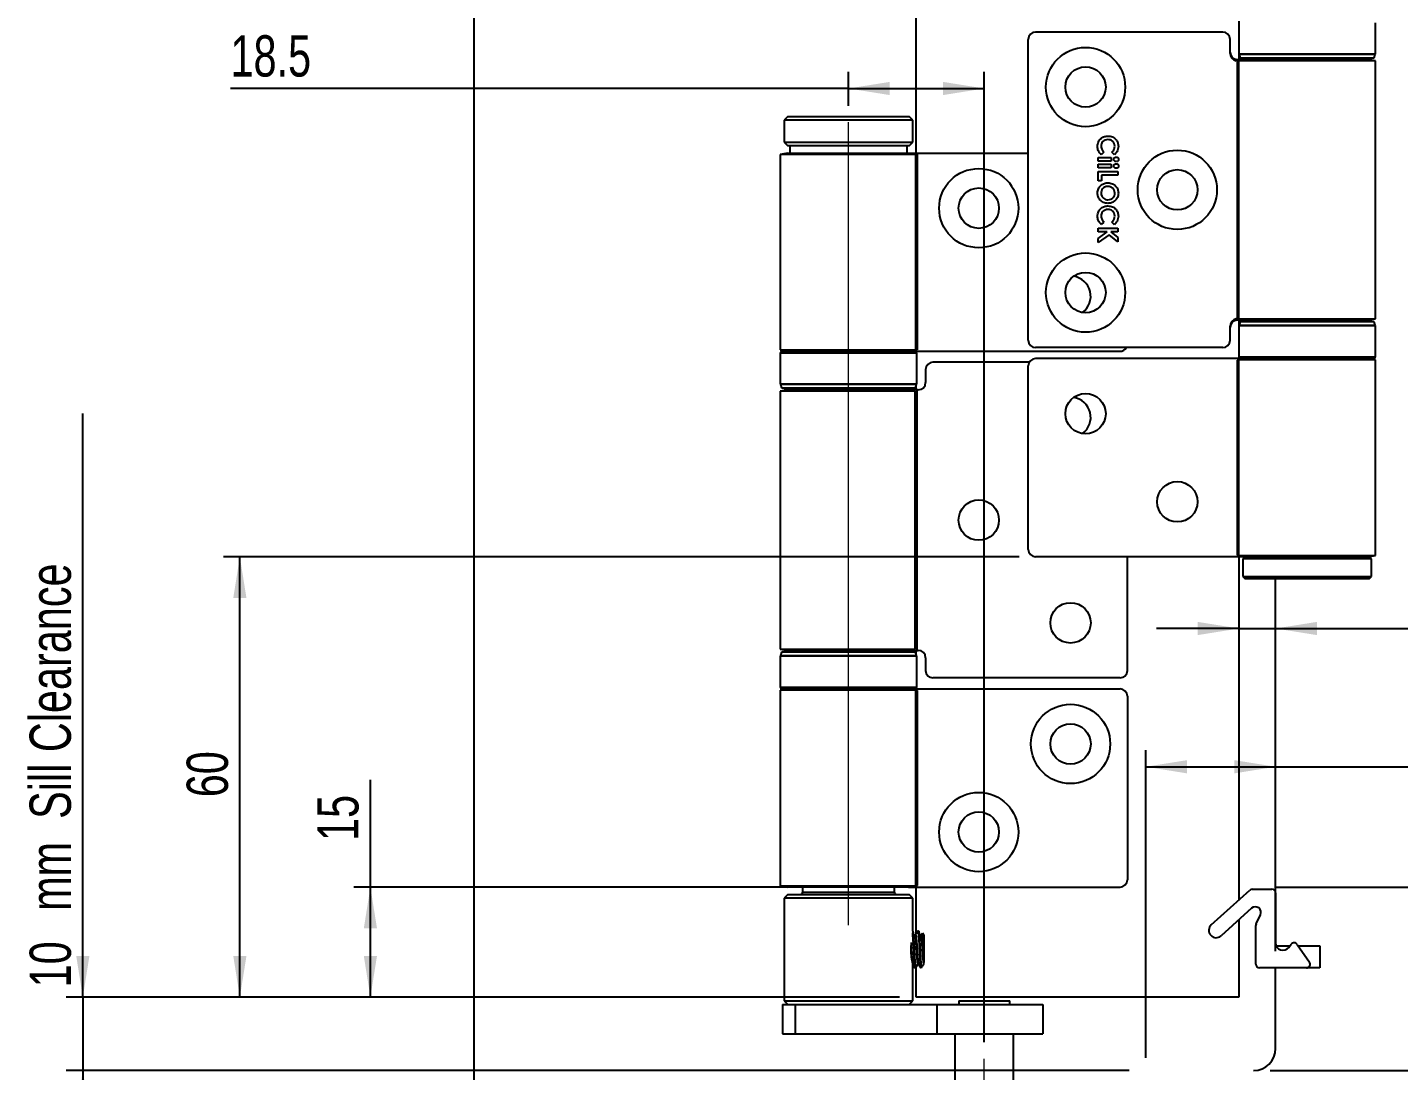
# Model space of a CAD drawing. Header units: millimetres. Extents: x 3976 to 11712, y 853 to 20234.
# Drawn here: x 4706 to 8858, y 2792 to 5951 of the extents above; entities that cross this region are included whole.
import ezdxf

# ---------------------------------------------------------------- set-up
doc = ezdxf.new("R2010")
doc.units = ezdxf.units.MM
doc.linetypes.add('CENTERX2', pattern=[20.32, 12.7, -2.54, 2.54, -2.54])
doc.layers.add('FORMAT', color=7, linetype='Continuous')
doc.styles.add('SLDTEXTSTYLE0', font='TXT', dxfattribs={"width": 0.75})
doc.dimstyles.new('SLDDIMSTYLE0', dxfattribs={"dimtxt": 125, "dimasz": 125, "dimexe": 0, "dimexo": 0.0625, "dimgap": 31.25, "dimtad": 1, "dimdec": 0, "dimlfac": 0.045, "dimrnd": 1e-09, "dimzin": 12, "dimdsep": 46, "dimtxsty": 'SLDTEXTSTYLE0', "dimsah": 1, "dimcen": 0.09, "dimadec": 0, "dimazin": 3, "dimtfac": 1, "dimtmove": 0, "dimatfit": 0, "dimfxl": 1, "dimfrac": 2, "dimtolj": 1, "dimtzin": 12, "dimarcsym": 0})
doc.dimstyles.new('SLDDIMSTYLE1', dxfattribs={"dimtxt": 125, "dimasz": 125, "dimexe": 0, "dimexo": 0.0625, "dimgap": 31.25, "dimtad": 1, "dimdec": 0, "dimlfac": 0.045, "dimrnd": 1e-09, "dimzin": 12, "dimdsep": 46, "dimtxsty": 'SLDTEXTSTYLE0', "dimsah": 1, "dimcen": 0.09, "dimadec": 0, "dimazin": 3, "dimtfac": 1, "dimtofl": 0, "dimtmove": 0, "dimatfit": 3, "dimfxl": 1, "dimfrac": 2, "dimtolj": 1, "dimtzin": 12, "dimarcsym": 0})
doc.dimstyles.new('SLDDIMSTYLE2', dxfattribs={"dimtxt": 125, "dimasz": 125, "dimexe": 0, "dimexo": 0.0625, "dimgap": 31.25, "dimtad": 1, "dimdec": 1, "dimlfac": 0.045, "dimrnd": 1e-09, "dimzin": 12, "dimdsep": 46, "dimtxsty": 'SLDTEXTSTYLE0', "dimsah": 1, "dimcen": 0.09, "dimadec": 0, "dimazin": 3, "dimtfac": 1, "dimtofl": 0, "dimtmove": 0, "dimatfit": 3, "dimfxl": 1, "dimfrac": 2, "dimtolj": 1, "dimtzin": 12, "dimarcsym": 0})

# ---------------------------------------------------------------- blocks, each defined once
blk = doc.blocks.new('_D')
at = {"layer": 'FORMAT', "color": 7, "ltscale": 50}
for p, q in [((4874, 3014.5), (4874, 4781.8)), ((7347, 3014.5), (4824, 3014.5)), ((4874, 3014.5), (4874, 2792.2)), ((8042.6, 2792.2), (4824, 2792.2)), ((4874, 2792.2), (4874, 2542.2))]:
    blk.add_line(p, q, dxfattribs=at)
for points in [[(4874, 3014.5), (4894, 3139.5), (4854, 3139.5)], [(4874, 2792.2), (4854, 2667.2), (4894, 2667.2)]]:
    blk.add_solid(points, dxfattribs=at)
at = {"layer": 'FORMAT', "color": 7, "ltscale": 50, "char_height": 125, "attachment_point": 1, "rotation": 90, "style": 'SLDTEXTSTYLE0'}
for s, insert in [('mm  Sill Clearance', (4712.9, 3275.8)), ('10', (4712.9, 3044.2))]:
    blk.add_mtext(s, dxfattribs=dict(at, insert=insert))
blk = doc.blocks.new('_D_5')
at = {"layer": 'FORMAT', "color": 7, "ltscale": 50}
for p, q in [((9495.9, 3347.8), (9962.1, 3347.8)), ((9912.1, 2792.2), (9912.1, 3347.8)), ((8469.2, 2792.2), (9962.1, 2792.2))]:
    blk.add_line(p, q, dxfattribs=at)
for points in [[(9912.1, 3347.8), (9892.1, 3222.8), (9932.1, 3222.8)], [(9912.1, 2792.2), (9932.1, 2917.2), (9892.1, 2917.2)]]:
    blk.add_solid(points, dxfattribs=at)
at = {"layer": 'FORMAT', "color": 7, "ltscale": 50, "insert": (9750.9, 2969.8), "char_height": 125, "attachment_point": 1, "rotation": 90, "style": 'SLDTEXTSTYLE0'}
blk.add_mtext('25', dxfattribs=at)
blk = doc.blocks.new('_D_6')
at = {"layer": 'FORMAT', "color": 7, "ltscale": 50}
for p, q in [((9912.1, 2792.2), (9912.1, 3042.2)), ((8469.2, 2792.2), (9962.1, 2792.2)), ((9912.1, 2692.2), (9912.1, 2792.2)), ((8075.9, 2692.2), (9962.1, 2692.2)), ((9912.1, 2692.2), (9912.1, 2442.2))]:
    blk.add_line(p, q, dxfattribs=at)
for points in [[(9912.1, 2792.2), (9932.1, 2917.2), (9892.1, 2917.2)], [(9912.1, 2692.2), (9892.1, 2567.2), (9932.1, 2567.2)]]:
    blk.add_solid(points, dxfattribs=at)
at = {"layer": 'FORMAT', "color": 7, "ltscale": 50, "insert": (9750.9, 2704.6), "char_height": 125, "attachment_point": 1, "rotation": 90, "style": 'SLDTEXTSTYLE0'}
blk.add_mtext('5', dxfattribs=at)
blk = doc.blocks.new('_D_9')
at = {"layer": 'FORMAT', "color": 7, "ltscale": 50}
for p, q in [((8485.9, 3153.4), (8485.9, 4180.7)), ((8374.8, 4130.7), (8124.8, 4130.7)), ((8374.8, 4130.7), (8485.9, 4130.7)), ((8485.9, 4130.7), (11054, 4130.7))]:
    blk.add_line(p, q, dxfattribs=at)
for points in [[(8374.8, 4130.7), (8249.8, 4150.7), (8249.8, 4110.7)], [(8485.9, 4130.7), (8610.9, 4110.7), (8610.9, 4150.7)]]:
    blk.add_solid(points, dxfattribs=at)
at = {"layer": 'FORMAT', "color": 7, "ltscale": 50, "char_height": 125, "attachment_point": 1, "style": 'SLDTEXTSTYLE0'}
for s, insert in [('5', (9799.1, 4291.9)), ('mm Seal Gap', (9938.3, 4291.9))]:
    blk.add_mtext(s, dxfattribs=dict(at, insert=insert))
blk = doc.blocks.new('_D_10')
at = {"layer": 'FORMAT', "color": 1, "ltscale": 50}
for p, q in [((8092.6, 2831.1), (8092.6, 3762.1)), ((8485.9, 3380), (8485.9, 3762.1)), ((8092.6, 3712.1), (8485.9, 3712.1)), ((8485.9, 3712.1), (11711.5, 3712.1))]:
    blk.add_line(p, q, dxfattribs=at)
for points in [[(8092.6, 3712.1), (8217.6, 3692.1), (8217.6, 3732.1)], [(8485.9, 3712.1), (8360.9, 3732.1), (8360.9, 3692.1)]]:
    blk.add_solid(points, dxfattribs=at)
at = {"layer": 'FORMAT', "color": 1, "ltscale": 50, "insert": (9741.5, 3873.3), "char_height": 125, "attachment_point": 1, "style": 'SLDTEXTSTYLE0'}
blk.add_mtext('Panel Thickness Minus 26', dxfattribs=at)
blk = doc.blocks.new('_D_12')
at = {"layer": 'FORMAT', "color": 7, "ltscale": 50}
for p, q in [((7192.6, 5713.4), (7192.6, 5815.7)), ((7603.7, 2877.8), (7603.7, 5815.7)), ((7192.6, 5765.7), (5321.2, 5765.7)), ((7192.6, 5765.7), (7603.7, 5765.7))]:
    blk.add_line(p, q, dxfattribs=at)
for points in [[(7192.6, 5765.7), (7317.6, 5745.7), (7317.6, 5785.7)], [(7603.7, 5765.7), (7478.7, 5785.7), (7478.7, 5745.7)]]:
    blk.add_solid(points, dxfattribs=at)
at = {"layer": 'FORMAT', "color": 7, "ltscale": 50, "insert": (5321.2, 5926.8), "char_height": 125, "attachment_point": 1, "style": 'SLDTEXTSTYLE0'}
blk.add_mtext('18.5', dxfattribs=at)
blk = doc.blocks.new('_D_20')
at = {"layer": 'FORMAT', "color": 7, "ltscale": 50}
for p, q in [((5744.8, 3347.8), (5744.8, 3672.1)), ((7324, 3347.8), (5694.8, 3347.8)), ((5744.8, 3014.5), (5744.8, 3347.8)), ((7347, 3014.5), (5694.8, 3014.5))]:
    blk.add_line(p, q, dxfattribs=at)
for points in [[(5744.8, 3347.8), (5724.8, 3222.8), (5764.8, 3222.8)], [(5744.8, 3014.5), (5764.8, 3139.5), (5724.8, 3139.5)]]:
    blk.add_solid(points, dxfattribs=at)
at = {"layer": 'FORMAT', "color": 7, "ltscale": 50, "insert": (5583.7, 3487.4), "char_height": 125, "attachment_point": 1, "rotation": 90, "style": 'SLDTEXTSTYLE0'}
blk.add_mtext('15', dxfattribs=at)
blk = doc.blocks.new('_D_21')
at = {"layer": 'FORMAT', "color": 7, "ltscale": 50}
for p, q in [((7709.2, 4347.8), (5299.5, 4347.8)), ((5349.5, 3014.5), (5349.5, 4347.8)), ((7347, 3014.5), (5299.5, 3014.5))]:
    blk.add_line(p, q, dxfattribs=at)
for points in [[(5349.5, 4347.8), (5329.5, 4222.8), (5369.5, 4222.8)], [(5349.5, 3014.5), (5369.5, 3139.5), (5329.5, 3139.5)]]:
    blk.add_solid(points, dxfattribs=at)
at = {"layer": 'FORMAT', "color": 7, "ltscale": 50, "insert": (5188.4, 3619.8), "char_height": 125, "attachment_point": 1, "rotation": 90, "style": 'SLDTEXTSTYLE0'}
blk.add_mtext('60', dxfattribs=at)

msp = doc.modelspace()

# ---------------------------------------------------------------- linework, layer by layer
at = {"color": 7, "linetype": 'Continuous', "lineweight": 25, "ltscale": 50}
for p, q in [((6059.23, 2482.45), (6059.23, 17347.8)), ((7397.01, 5570.03), (7397.01, 14681.14)), ((8374.79, 5970.03), (8374.79, 5853.36)), ((8374.79, 5964.47), (8374.79, 5871.01)), ((8788.12, 5871.01), (8788.12, 5964.47)), ((7737.01, 5003.36), (7737.01, 5914.47)), ((8325.9, 5936.69), (7759.23, 5936.69)), ((8348.12, 5872.01), (8348.12, 5914.47)), ((8374.79, 5871.01), (8788.12, 5871.01)), ((8375.12, 5869.11), (8378.83, 5858.92)), ((8787.78, 5869.11), (8375.12, 5869.11)), ((8378.83, 5858.92), (8760.79, 5858.92)), ((8387.21, 5858.92), (8389.23, 5853.36)), ((8760.79, 5858.92), (8784.08, 5858.92)), ((8773.68, 5853.36), (8775.7, 5858.92)), ((8784.08, 5858.92), (8787.78, 5869.11)), ((8370.34, 5852.74), (8373.86, 5853.36)), ((8370.34, 5853.36), (8370.34, 5852.74)), ((8370.34, 5853.36), (8373.86, 5853.36)), ((8370.34, 5067.72), (8370.34, 5850.11)), ((8373.86, 5853.36), (8389.23, 5853.36)), ((8374.79, 5849.44), (8397.01, 5853.36)), ((8374.79, 5849.44), (8374.79, 5850.11)), ((8374.79, 5068.39), (8374.79, 5849.44)), ((8788.12, 5849.44), (8374.79, 5849.44)), ((8773.68, 5853.36), (8389.23, 5853.36)), ((8788.12, 5849.44), (8765.9, 5853.36)), ((8788.12, 5068.39), (8788.12, 5849.44)), ((7009.23, 5681.14), (6998.12, 5670.03)), ((6998.12, 5670.03), (6998.12, 5603.36)), ((7182.84, 5670.03), (6998.12, 5670.03)), ((7009.23, 5681.14), (7183.39, 5681.14)), ((7387.01, 5670.03), (7182.84, 5670.03)), ((7183.39, 5681.14), (7375.9, 5681.14)), ((7387.01, 5670.03), (7375.9, 5681.14)), ((7387.01, 5603.36), (7387.01, 5670.03)), ((7008.12, 5570.03), (6985.9, 5566.11)), ((6985.9, 5566.11), (6985.9, 4973.94)), ((7395.89, 5566.11), (6985.9, 5566.11)), ((6998.12, 5603.36), (7009.23, 5592.25)), ((6998.12, 5603.36), (7182.84, 5603.36)), ((7008.12, 5570.03), (7373.97, 5570.03)), ((7183.39, 5592.25), (7009.23, 5592.25)), ((7014.79, 5592.25), (7014.79, 5570.03)), ((7182.84, 5603.36), (7387.01, 5603.36)), ((7375.9, 5592.25), (7183.39, 5592.25)), ((7370.34, 5570.03), (7370.34, 5592.25)), ((7373.97, 5570.03), (7737.01, 5570.03)), ((7375.9, 5592.25), (7387.01, 5603.36)), ((7395.89, 4973.94), (7395.89, 5566.11)), ((7400.27, 5565.46), (7400.27, 4974.6)), ((7966.08, 5572.71), (7958.04, 5565.05)), ((7997.71, 5564.81), (7990.16, 5572.71)), ((7948.12, 5556.35), (7987.52, 5556.35)), ((7948.12, 5545.58), (7948.12, 5556.35)), ((7987.52, 5545.58), (7948.12, 5545.58)), ((7948.12, 5525.58), (7948.12, 5536.35)), ((7948.12, 5536.35), (7987.52, 5536.35)), ((7987.52, 5525.58), (7948.12, 5525.58)), ((7987.52, 5556.35), (7987.52, 5545.58)), ((7987.52, 5536.35), (7987.52, 5525.58)), ((7948.12, 5486.35), (7948.12, 5514.04)), ((7948.12, 5514.04), (8008.12, 5514.04)), ((7958.89, 5486.35), (7948.12, 5486.35)), ((7958.89, 5503.27), (7958.89, 5486.35)), ((8008.12, 5503.27), (7958.89, 5503.27)), ((8008.12, 5514.04), (8008.12, 5503.27)), ((7966.08, 5361.17), (7958.04, 5353.51)), ((7997.71, 5353.27), (7990.16, 5361.17)), ((7948.12, 5331.74), (7948.12, 5342.5)), ((7948.12, 5342.5), (8008.12, 5342.5)), ((7976.26, 5331.74), (7948.12, 5331.74)), ((7948.12, 5312.01), (7976.26, 5331.74)), ((7981.58, 5322.5), (7948.12, 5299.04)), ((8008.12, 5301.12), (7981.58, 5322.5)), ((7987, 5331.74), (8008.12, 5314.72)), ((8008.12, 5331.74), (7987, 5331.74)), ((8008.12, 5342.5), (8008.12, 5331.74)), ((8008.12, 5314.72), (8008.12, 5301.12)), ((7948.12, 5299.04), (7948.12, 5312.01)), ((8374.79, 5068.39), (8788.12, 5068.39)), ((8397.01, 5064.47), (8374.79, 5068.39)), ((8374.79, 5067.72), (8374.79, 5068.39)), ((8765.9, 5064.47), (8788.12, 5068.39)), ((8348.12, 5003.36), (8348.12, 5045.82)), ((8373.86, 5064.47), (8370.34, 5065.09)), ((8370.34, 5065.09), (8370.34, 5064.47)), ((8373.86, 5064.47), (8370.34, 5064.47)), ((8389.23, 5064.47), (8373.86, 5064.47)), ((8374.79, 5064.47), (8374.79, 4947.8)), ((8374.79, 5046.82), (8374.79, 4953.36)), ((8655.03, 5046.82), (8374.79, 5046.82)), ((8378.83, 5058.92), (8375.12, 5048.72)), ((8375.12, 5048.72), (8654.91, 5048.72)), ((8784.08, 5058.92), (8378.83, 5058.92)), ((8389.23, 5064.47), (8387.21, 5058.92)), ((8389.23, 5064.47), (8773.68, 5064.47)), ((8654.91, 5048.72), (8787.78, 5048.72)), ((8788.12, 5046.82), (8655.03, 5046.82)), ((8775.7, 5058.92), (8773.68, 5064.47)), ((8787.78, 5048.72), (8784.08, 5058.92)), ((8788.12, 4953.36), (8788.12, 5046.82)), ((6985.9, 4973.94), (7008.12, 4970.03)), ((6985.9, 4973.94), (7395.89, 4973.94)), ((6985.9, 4964.47), (6985.9, 4871.01)), ((7029.57, 4964.47), (6985.9, 4964.47)), ((6991.45, 4970.03), (7033.96, 4970.03)), ((7399.23, 4964.47), (7029.57, 4964.47)), ((7033.96, 4970.03), (7390.89, 4970.03)), ((7390.89, 4970.03), (8014.79, 4970.03)), ((7397.01, 4968.92), (7397.01, 4970.03)), ((7399.23, 4871.01), (7399.23, 4964.47)), ((8325.9, 4981.14), (7759.23, 4981.14)), ((8380.34, 4947.8), (7759.23, 4947.8)), ((8370.34, 4943.1), (8374.79, 4943.89)), ((8370.34, 4352.51), (8370.34, 4943.1)), ((8374.79, 4953.36), (8655.03, 4953.36)), ((8374.79, 4943.89), (8397.01, 4947.8)), ((8788.12, 4943.89), (8374.79, 4943.89)), ((8374.79, 4351.72), (8374.79, 4943.89)), ((8653.05, 4947.8), (8380.34, 4947.8)), ((8782.56, 4947.8), (8653.05, 4947.8)), ((8655.03, 4953.36), (8788.12, 4953.36)), ((8788.12, 4943.89), (8765.9, 4947.8)), ((8788.12, 4351.72), (8788.12, 4943.89)), ((7425.9, 4914.47), (7425.9, 4875.58)), ((7739.99, 4936.69), (7448.12, 4936.69)), ((7737.01, 4370.03), (7737.01, 4925.58)), ((6985.9, 4871.01), (7029.57, 4871.01)), ((6986.23, 4869.11), (6989.94, 4858.92)), ((7029.84, 4869.11), (6986.23, 4869.11)), ((6989.94, 4858.92), (7395.19, 4858.92)), ((6998.32, 4858.92), (7000.34, 4853.36)), ((7029.57, 4871.01), (7399.23, 4871.01)), ((7398.9, 4869.11), (7029.84, 4869.11)), ((7384.79, 4853.36), (7386.81, 4858.92)), ((7395.19, 4858.92), (7398.9, 4869.11)), ((7397.01, 4853.36), (7397.01, 4863.92)), ((7008.12, 4853.36), (6985.9, 4849.44)), ((6985.9, 4849.44), (6985.9, 4068.39)), ((7394.71, 4849.44), (6985.9, 4849.44)), ((7382.27, 4853.36), (7000.34, 4853.36)), ((7372.98, 4853.36), (7394.71, 4849.44)), ((7400.27, 4853.36), (7382.27, 4853.36)), ((7394.71, 4068.39), (7394.71, 4849.44)), ((7400.27, 4064.47), (7400.27, 4853.36)), ((7403.68, 4853.36), (7400.27, 4853.36)), ((8393.68, 4347.8), (7759.23, 4347.8)), ((8037.01, 4003.36), (8037.01, 4347.8)), ((8374.79, 4351.72), (8370.34, 4352.51)), ((8374.79, 4351.72), (8788.12, 4351.72)), ((8397.01, 4347.8), (8374.79, 4351.72)), ((8374.79, 4347.8), (8374.79, 3308.62)), ((8393.68, 4347.8), (8387.01, 4341.14)), ((8387.01, 4341.14), (8387.01, 4287.8)), ((8723.77, 4341.14), (8387.01, 4341.14)), ((8393.68, 4347.8), (8718.89, 4347.8)), ((8718.89, 4347.8), (8769.23, 4347.8)), ((8775.9, 4341.14), (8723.77, 4341.14)), ((8765.9, 4347.8), (8788.12, 4351.72)), ((8775.9, 4341.14), (8769.23, 4347.8)), ((8775.9, 4287.8), (8775.9, 4341.14)), ((8387.01, 4287.8), (8393.68, 4281.14)), ((8387.01, 4287.8), (8723.77, 4287.8)), ((8718.89, 4281.14), (8393.68, 4281.14)), ((8485.9, 3347.8), (8485.9, 4281.14)), ((8769.23, 4281.14), (8718.89, 4281.14)), ((8723.77, 4287.8), (8775.9, 4287.8)), ((8769.23, 4281.14), (8775.9, 4287.8)), ((6985.9, 4068.39), (7008.12, 4064.47)), ((6985.9, 4068.39), (7394.71, 4068.39)), ((6985.9, 4046.82), (6985.9, 3953.36)), ((7399.23, 4046.82), (6985.9, 4046.82)), ((6989.94, 4058.92), (6986.23, 4048.72)), ((6986.23, 4048.72), (7398.9, 4048.72)), ((7267.17, 4058.92), (6989.94, 4058.92)), ((7000.34, 4064.47), (6998.32, 4058.92)), ((7000.34, 4064.47), (7013.72, 4064.47)), ((7013.72, 4064.47), (7382.27, 4064.47)), ((7395.19, 4058.92), (7267.17, 4058.92)), ((7394.71, 4068.39), (7372.98, 4064.47)), ((7382.27, 4064.47), (7400.27, 4064.47)), ((7386.81, 4058.92), (7384.79, 4064.47)), ((7398.9, 4048.72), (7395.19, 4058.92)), ((7397.01, 4053.91), (7397.01, 4064.47)), ((7399.23, 3953.36), (7399.23, 4046.82)), ((7400.27, 4064.47), (7403.68, 4064.47)), ((7425.9, 4042.25), (7425.9, 4003.36)), ((6985.9, 3953.36), (7399.23, 3953.36)), ((7008.12, 3947.8), (6985.9, 3943.89)), ((7390.89, 3947.8), (6991.45, 3947.8)), ((7390.89, 3947.8), (8014.79, 3947.8)), ((7397.01, 3947.8), (7397.01, 3948.92)), ((8014.79, 3981.14), (7448.12, 3981.14)), ((6985.9, 3943.89), (6985.9, 3351.72)), ((7395.89, 3943.89), (6985.9, 3943.89)), ((7395.89, 3351.72), (7395.89, 3943.89)), ((7400.27, 3943.23), (7400.27, 3352.37)), ((8037.01, 3925.58), (8037.01, 3370.03)), ((6985.9, 3351.72), (7008.12, 3347.8)), ((6985.9, 3351.72), (7395.89, 3351.72)), ((7009.23, 3325.58), (6998.12, 3314.47)), ((7373.97, 3347.8), (7008.12, 3347.8)), ((7009.23, 3325.58), (7375.9, 3325.58)), ((7053.68, 3347.8), (7053.68, 3332.25)), ((7053.68, 3332.25), (7331.45, 3332.25)), ((7331.45, 3332.25), (7331.45, 3347.8)), ((7373.97, 3347.8), (8014.79, 3347.8)), ((7387.01, 3314.47), (7375.9, 3325.58)), ((7397.01, 3205.06), (7397.01, 3347.8)), ((8291.03, 3233.21), (8407.73, 3338.28)), ((8415.16, 3341.14), (8474.79, 3341.14)), ((8485.9, 3330.03), (8485.9, 3347.8)), ((8485.9, 3347.8), (9445.9, 3347.8)), ((8485.9, 3330.03), (8485.9, 3178.92)), ((6998.12, 3314.47), (6998.12, 3003.36)), ((7387.01, 3314.47), (6998.12, 3314.47)), ((7387.01, 3214.47), (7387.01, 3314.47)), ((8413.27, 3283.47), (8320.77, 3200.18)), ((8374.79, 3248.82), (8374.79, 3014.47)), ((8426.94, 3236.05), (8439.87, 3263.78)), ((7404.59, 3214.47), (7402.36, 3214.47)), ((7421.09, 3203.36), (7417.19, 3208.92)), ((7421.09, 3203.36), (7421.09, 3120.85)), ((8425.9, 3114.47), (8425.9, 3231.35)), ((8487.75, 3170.03), (8529.45, 3170.03)), ((8525.5, 3165.07), (8533.2, 3174.73)), ((8550.99, 3174.18), (8588.33, 3120.84)), ((8553.89, 3170.03), (8619.23, 3170.03)), ((8619.23, 3170.03), (8619.23, 3103.36)), ((7387.01, 3003.36), (7387.01, 3112.87)), ((7393.48, 3103.36), (7395.69, 3103.36)), ((7397.01, 3014.47), (7397.01, 3103.51)), ((7413.31, 3103.45), (7414.31, 3104.94)), ((7413.31, 3103.45), (7413.31, 3103.36)), ((8579.23, 3103.36), (8437.01, 3103.36)), ((8485.9, 2858.92), (8485.9, 3103.36)), ((8619.23, 3103.36), (8579.23, 3103.36)), ((6992.56, 2992.25), (6992.56, 2903.36)), ((6992.56, 2992.25), (7031.11, 2992.25)), ((6998.12, 3003.36), (7009.23, 2992.25)), ((6998.12, 3003.36), (7387.01, 3003.36)), ((7031.11, 2992.25), (7031.11, 2903.36)), ((7031.11, 2992.25), (7460.16, 2992.25)), ((7375.9, 2992.25), (7387.01, 3003.36)), ((8374.79, 3014.47), (7397.01, 3014.47)), ((7460.16, 2992.25), (7460.16, 2903.36)), ((7460.16, 2992.25), (7781.45, 2992.25)), ((7526.45, 3003.36), (7526.45, 2992.25)), ((7526.45, 3003.36), (7680.9, 3003.36)), ((7680.9, 2992.25), (7680.9, 3003.36)), ((7781.45, 2992.25), (7781.45, 2903.36)), ((6992.56, 2903.36), (7031.11, 2903.36)), ((7031.11, 2903.36), (7460.16, 2903.36)), ((7081.45, 2903.36), (7081.45, 2902.25)), ((7303.68, 2902.25), (7081.45, 2902.25)), ((7303.68, 2902.25), (7303.68, 2903.36)), ((7460.16, 2903.36), (7781.45, 2903.36)), ((7514.79, 2903.36), (7514.79, 2670.03)), ((7692.56, 2670.03), (7692.56, 2903.36))]:
    msp.add_line(p, q, dxfattribs=at)
at = {"color": 7, "linetype": 'Continuous', "lineweight": 25, "ltscale": 50, "flags": 128}
msp.add_lwpolyline([(7402.36, 3213.86), (7402.59, 3214.3), (7403.57, 3209.37), (7404.34, 3201.41), (7405.11, 3190.36), (7406.2, 3170.52), (7407.28, 3149.77), (7408.26, 3131.44), (7409.29, 3116.21), (7410.27, 3106.57), (7411.3, 3103.37), (7412.29, 3107.14), (7412.29, 3107.14)], dxfattribs=at)
at = {"color": 7, "linetype": 'Continuous', "lineweight": 25, "ltscale": 2500}
for centre, radius in [((7910.34, 5770.03), 120), ((7910.34, 5770.03), 61.11), ((8188.12, 5458.92), 120), ((7587.01, 5403.36), 120), ((8188.12, 5458.92), 61.11), ((7587.01, 5403.36), 61.11), ((7910.34, 5147.8), 120), ((7910.34, 5147.8), 61.11), ((7910.34, 4781.14), 61.11), ((8188.12, 4514.47), 61.11), ((7587.01, 4458.92), 61.11), ((7864.79, 4147.8), 61.11), ((7864.79, 3781.14), 120), ((7864.79, 3781.14), 61.11), ((7587.01, 3514.47), 120), ((7587.01, 3514.47), 61.11)]:
    msp.add_circle(centre, radius, dxfattribs=at)
for centre, radius, start, end in [((7759.23, 5914.47), 22.22, 90, 180), ((8325.9, 5914.47), 22.22, 0, 90), ((8370.34, 5875.58), 22.22, 180, 270), ((8380.34, 5871.01), 5.56, 180, 200), ((8782.56, 5871.01), 5.56, 340, 0), ((7864.79, 5136.69), 61.11, 306.26714, 81.14678), ((8370.34, 5042.25), 22.22, 90, 180), ((8380.34, 5046.82), 5.56, 160, 180), ((8782.56, 5046.82), 5.56, 0, 20), ((7759.23, 5003.36), 22.22, 180, 270), ((8325.9, 5003.36), 22.22, 270, 0), ((6991.45, 4964.47), 5.56, 90, 180), ((7393.68, 4964.47), 5.56, 0, 90), ((7759.23, 4925.58), 22.22, 90, 180), ((8014.79, 4992.25), 22.22, 270, 330), ((8380.34, 4953.36), 5.56, 180, 270), ((8782.56, 4953.36), 5.56, 270, 0), ((7448.12, 4914.47), 22.22, 90, 180), ((6991.45, 4871.01), 5.56, 180, 200), ((7393.68, 4871.01), 5.56, 340, 0), ((7403.68, 4875.58), 22.22, 270, 0), ((7864.79, 4770.03), 61.11, 306.26714, 81.14678), ((7759.23, 4370.03), 22.22, 180, 270), ((6991.45, 4046.82), 5.56, 160, 180), ((7393.68, 4046.82), 5.56, 0, 20), ((7403.68, 4042.25), 22.22, 0, 90), ((7448.12, 4003.36), 22.22, 180, 270), ((8014.79, 4003.36), 22.22, 270, 0), ((6991.45, 3953.36), 5.56, 180, 270), ((7393.68, 3953.36), 5.56, 270, 0), ((8014.79, 3925.58), 22.22, 0, 90), ((8014.79, 3370.03), 22.22, 270, 0), ((7047.01, 3332.25), 6.67, 270, 0), ((7338.12, 3332.25), 6.67, 180, 270), ((8415.16, 3330.03), 11.11, 90, 132), ((8474.79, 3330.03), 11.11, 0, 90), ((8424.57, 3270.92), 16.89, 335, 132), ((8305.9, 3216.69), 22.22, 132, 312), ((8437.01, 3231.35), 11.11, 155, 180), ((8508.12, 3178.92), 22.22, 180, 321.45543), ((8541.89, 3167.8), 11.11, 35, 141.45543), ((8437.01, 3114.47), 11.11, 180, 270), ((8579.23, 3114.47), 11.11, 270, 35), ((8419.23, 2858.92), 66.67, 270, 0)]:
    msp.add_arc(centre, radius, start, end, dxfattribs=at)
for centre, major_axis, ratio, start_param, end_param in [((8370.34, 5872.01), (0, -22.57), 0.9848078, 4.712389, 6.0935967), ((8374.79, 5984.83), (-187.13, -33), 0.7016738, 1.401902, 1.4241255), ((8370.34, 5045.82), (0, -22.57), 0.9848078, 3.3311813, 4.712389), ((8374.79, 4933), (187.13, -33), 0.7016738, 1.7174672, 1.7396906)]:
    msp.add_ellipse(centre, major_axis=major_axis, ratio=ratio, start_param=start_param, end_param=end_param, dxfattribs=at)
at = {"color": 7, "linetype": 'Continuous', "lineweight": 25, "ltscale": 50}
for points, knots in [([(8366.15, 5849.85), (8367.51, 5850.72), (8368.91, 5851.62), (8370.31, 5852.71), (8370.34, 5852.74)], [0, 0, 0, 0, 0.97569816, 1, 1, 1, 1]), ([(8374.79, 5850.11), (8374.74, 5850.14), (8374.64, 5850.21), (8373.88, 5850.24), (8372.76, 5850.23), (8371.51, 5850.19), (8370.68, 5850.13), (8370.34, 5850.11)], [0, 0, 0, 0, 0.2141706, 0.4283602, 0.6421471, 0.8557902, 1, 1, 1, 1]), ([(7946.58, 5590.58), (7947.05, 5595.26), (7947.98, 5604.61), (7956.53, 5615.11), (7967.22, 5620.95), (7974.55, 5621.47), (7978.22, 5621.74)], [0, 0, 0, 0, 0.2798292, 0.5591291, 0.7793659, 1, 1, 1, 1]), ([(7978.24, 5610.97), (7975.17, 5610.68), (7969.05, 5610.11), (7961.98, 5604.77), (7957.98, 5597.83), (7957.56, 5593.03), (7957.35, 5590.63)], [0, 0, 0, 0, 0.2800347, 0.5592193, 0.7795463, 1, 1, 1, 1]), ([(7978.22, 5621.74), (7982.87, 5621.26), (7992.17, 5620.31), (8002.55, 5611.79), (8008.59, 5601.33), (8009.3, 5594.05), (8009.66, 5590.41)], [0, 0, 0, 0, 0.2798119, 0.5590514, 0.7795633, 1, 1, 1, 1]), ([(7998.89, 5590.83), (7998.54, 5593.85), (7997.84, 5599.89), (7992.15, 5606.49), (7985.35, 5610.41), (7980.61, 5610.78), (7978.24, 5610.97)], [0, 0, 0, 0, 0.2795925, 0.5591629, 0.7794281, 1, 1, 1, 1]), ([(7373.97, 5570.03), (7381.49, 5568.72), (7390.25, 5567.2), (7399.02, 5565.67), (7400.27, 5565.46)], [0, 0, 0, 0, 0.8576638, 1, 1, 1, 1]), ([(7395.89, 5566.11), (7396.03, 5566.1), (7396.3, 5566.08), (7397.27, 5565.95), (7398.54, 5565.75), (7399.61, 5565.57), (7400.18, 5565.47), (7400.27, 5565.46)], [0, 0, 0, 0, 0.2380151, 0.4759709, 0.7156259, 0.9588757, 1, 1, 1, 1]), ([(7958.04, 5565.05), (7954.33, 5569.17), (7947.72, 5576.51), (7946.93, 5586.28), (7946.58, 5590.58)], [0, 0, 0, 0, 0.5598136, 1, 1, 1, 1]), ([(7957.35, 5590.63), (7957.94, 5586.76), (7958.99, 5579.83), (7963.9, 5574.89), (7966.08, 5572.71)], [0, 0, 0, 0, 0.557474, 1, 1, 1, 1]), ([(7990.16, 5572.71), (7992.87, 5575.61), (7997.71, 5580.78), (7998.53, 5587.76), (7998.89, 5590.83)], [0, 0, 0, 0, 0.5600608, 1, 1, 1, 1]), ([(8009.66, 5590.41), (8008.93, 5584.9), (8007.62, 5575.03), (8000.74, 5567.94), (7997.71, 5564.81)], [0, 0, 0, 0, 0.5590203, 1, 1, 1, 1]), ([(7995.81, 5550.91), (7995.95, 5551.97), (7996.23, 5554.1), (7998.33, 5556.34), (8000.73, 5557.69), (8002.4, 5557.82), (8003.24, 5557.89)], [0, 0, 0, 0, 0.2791964, 0.5589349, 0.7794095, 1, 1, 1, 1]), ([(8003.08, 5544.04), (8002.04, 5544.15), (7999.95, 5544.37), (7997.6, 5546.21), (7996.05, 5548.45), (7995.89, 5550.09), (7995.81, 5550.91)], [0, 0, 0, 0, 0.2798438, 0.5595928, 0.7798336, 1, 1, 1, 1]), ([(7995.81, 5530.91), (7995.95, 5531.97), (7996.23, 5534.1), (7998.33, 5536.34), (8000.73, 5537.69), (8002.4, 5537.82), (8003.24, 5537.89)], [0, 0, 0, 0, 0.2791964, 0.5589349, 0.7794095, 1, 1, 1, 1]), ([(8003.08, 5524.04), (8002.04, 5524.15), (7999.95, 5524.37), (7997.6, 5526.21), (7996.05, 5528.45), (7995.89, 5530.09), (7995.81, 5530.91)], [0, 0, 0, 0, 0.2798438, 0.5595928, 0.7798336, 1, 1, 1, 1]), ([(8010.43, 5550.99), (8010.29, 5549.94), (8010, 5547.83), (8007.95, 5545.59), (8005.57, 5544.23), (8003.91, 5544.11), (8003.08, 5544.04)], [0, 0, 0, 0, 0.2792715, 0.558873, 0.77931, 1, 1, 1, 1]), ([(8010.43, 5530.99), (8010.29, 5529.94), (8010, 5527.83), (8007.95, 5525.59), (8005.57, 5524.23), (8003.91, 5524.11), (8003.08, 5524.04)], [0, 0, 0, 0, 0.2792715, 0.558873, 0.77931, 1, 1, 1, 1]), ([(8003.24, 5557.89), (8004.28, 5557.78), (8006.36, 5557.55), (8008.71, 5555.71), (8010.19, 5553.44), (8010.35, 5551.81), (8010.43, 5550.99)], [0, 0, 0, 0, 0.2797843, 0.5596196, 0.7798284, 1, 1, 1, 1]), ([(8003.24, 5537.89), (8004.28, 5537.78), (8006.36, 5537.55), (8008.71, 5535.71), (8010.19, 5533.44), (8010.35, 5531.81), (8010.43, 5530.99)], [0, 0, 0, 0, 0.2797843, 0.5596196, 0.7798284, 1, 1, 1, 1]), ([(7946.58, 5448.84), (7947.09, 5453.5), (7948.1, 5462.82), (7956.83, 5473.01), (7967.19, 5479.23), (7974.49, 5479.88), (7978.14, 5480.2)], [0, 0, 0, 0, 0.2796223, 0.5592021, 0.7795699, 1, 1, 1, 1]), ([(7977.94, 5417.89), (7973.34, 5418.4), (7964.13, 5419.42), (7953.88, 5427.81), (7947.53, 5437.99), (7946.9, 5445.22), (7946.58, 5448.84)], [0, 0, 0, 0, 0.279668, 0.5593987, 0.7796238, 1, 1, 1, 1]), ([(7961.97, 5462.05), (7960.48, 5459.8), (7957.82, 5455.77), (7957.49, 5450.98), (7957.35, 5448.88)], [0, 0, 0, 0, 0.5593701, 1, 1, 1, 1]), ([(7957.35, 5448.88), (7957.71, 5445.85), (7958.44, 5439.8), (7964.15, 5433.2), (7970.95, 5429.22), (7975.7, 5428.85), (7978.08, 5428.66)], [0, 0, 0, 0, 0.2794346, 0.5591506, 0.7794454, 1, 1, 1, 1]), ([(7978, 5469.43), (7974.5, 5469.08), (7968.25, 5468.45), (7963.89, 5464), (7961.97, 5462.05)], [0, 0, 0, 0, 0.5593913, 1, 1, 1, 1]), ([(8009.66, 5448.92), (8009.08, 5444.3), (8007.92, 5435.05), (7999.2, 5424.95), (7988.85, 5418.79), (7981.58, 5418.19), (7977.94, 5417.89)], [0, 0, 0, 0, 0.2793731, 0.5591765, 0.7795074, 1, 1, 1, 1]), ([(7998.89, 5449.09), (7998.54, 5452.15), (7997.85, 5458.26), (7992.15, 5465.02), (7985.2, 5468.9), (7980.4, 5469.25), (7978, 5469.43)], [0, 0, 0, 0, 0.2795868, 0.5591059, 0.7793511, 1, 1, 1, 1]), ([(7978.08, 5428.66), (7981.13, 5429), (7987.22, 5429.67), (7994.04, 5435.17), (7998.25, 5441.92), (7998.67, 5446.7), (7998.89, 5449.09)], [0, 0, 0, 0, 0.27974999, 0.55944549, 0.77965644, 1, 1, 1, 1]), ([(7978.14, 5480.2), (7982.76, 5479.64), (7992, 5478.53), (8002.36, 5470.14), (8008.58, 5459.8), (8009.3, 5452.55), (8009.66, 5448.92)], [0, 0, 0, 0, 0.279652, 0.5592132, 0.7796517, 1, 1, 1, 1]), ([(7946.58, 5379.04), (7947.05, 5383.72), (7947.98, 5393.07), (7956.53, 5403.57), (7967.22, 5409.41), (7974.55, 5409.93), (7978.22, 5410.2)], [0, 0, 0, 0, 0.2798292, 0.5591291, 0.7793659, 1, 1, 1, 1]), ([(7978.24, 5399.43), (7975.17, 5399.14), (7969.05, 5398.57), (7961.98, 5393.23), (7957.98, 5386.3), (7957.56, 5381.49), (7957.35, 5379.09)], [0, 0, 0, 0, 0.28003468, 0.55921926, 0.77954627, 1, 1, 1, 1]), ([(7978.22, 5410.2), (7982.87, 5409.72), (7992.17, 5408.77), (8002.55, 5400.25), (8008.59, 5389.79), (8009.3, 5382.51), (8009.66, 5378.88)], [0, 0, 0, 0, 0.27981187, 0.55905142, 0.77956331, 1, 1, 1, 1]), ([(7998.89, 5379.3), (7998.54, 5382.32), (7997.84, 5388.36), (7992.15, 5394.95), (7985.35, 5398.87), (7980.61, 5399.24), (7978.24, 5399.43)], [0, 0, 0, 0, 0.27959254, 0.55916287, 0.77942809, 1, 1, 1, 1]), ([(7958.04, 5353.51), (7954.33, 5357.63), (7947.72, 5364.97), (7946.93, 5374.74), (7946.58, 5379.04)], [0, 0, 0, 0, 0.5598136, 1, 1, 1, 1]), ([(7957.35, 5379.09), (7957.94, 5375.23), (7958.99, 5368.29), (7963.9, 5363.35), (7966.08, 5361.17)], [0, 0, 0, 0, 0.55747397, 1, 1, 1, 1]), ([(7990.16, 5361.17), (7992.87, 5364.07), (7997.71, 5369.25), (7998.53, 5376.23), (7998.89, 5379.3)], [0, 0, 0, 0, 0.5600608, 1, 1, 1, 1]), ([(8009.66, 5378.88), (8008.93, 5373.36), (8007.62, 5363.49), (8000.74, 5356.4), (7997.71, 5353.27)], [0, 0, 0, 0, 0.5590203, 1, 1, 1, 1]), ([(8370.34, 5065.09), (8370.31, 5065.12), (8368.91, 5066.21), (8367.51, 5067.11), (8366.15, 5067.98)], [0, 0, 0, 0, 0.0243018, 1, 1, 1, 1]), ([(8370.34, 5067.72), (8370.84, 5067.69), (8371.84, 5067.63), (8373.17, 5067.59), (8374.17, 5067.6), (8374.71, 5067.64), (8374.76, 5067.7), (8374.79, 5067.72)], [0, 0, 0, 0, 0.2141706, 0.4283602, 0.6421471, 0.8557902, 1, 1, 1, 1]), ([(7400.27, 4974.6), (7399.02, 4974.38), (7390.25, 4972.85), (7381.49, 4971.33), (7373.97, 4970.03)], [0, 0, 0, 0, 0.1423362, 1, 1, 1, 1]), ([(7400.27, 4974.6), (7399.76, 4974.51), (7398.75, 4974.34), (7397.42, 4974.13), (7396.35, 4973.98), (7396.05, 4973.96), (7395.89, 4973.94)], [0, 0, 0, 0, 0.2464452, 0.4929783, 0.7371219, 1, 1, 1, 1]), ([(7373.97, 3947.8), (7381.49, 3946.5), (7390.25, 3944.98), (7399.02, 3943.45), (7400.27, 3943.23)], [0, 0, 0, 0, 0.8576638, 1, 1, 1, 1]), ([(7395.89, 3943.89), (7396.03, 3943.88), (7396.3, 3943.86), (7397.27, 3943.73), (7398.54, 3943.53), (7399.61, 3943.35), (7400.18, 3943.25), (7400.27, 3943.23)], [0, 0, 0, 0, 0.2380151, 0.4759709, 0.7156259, 0.9588757, 1, 1, 1, 1]), ([(7400.27, 3352.37), (7399.02, 3352.16), (7390.25, 3350.63), (7381.49, 3349.11), (7373.97, 3347.8)], [0, 0, 0, 0, 0.1423362, 1, 1, 1, 1]), ([(7400.27, 3352.37), (7399.76, 3352.29), (7398.75, 3352.11), (7397.42, 3351.91), (7396.35, 3351.75), (7396.05, 3351.73), (7395.89, 3351.72)], [0, 0, 0, 0, 0.2464452, 0.4929783, 0.7371219, 1, 1, 1, 1]), ([(7385.74, 3209.66), (7385.76, 3209.57), (7386.02, 3208.27), (7386.56, 3201.57), (7387.46, 3189.22), (7388.39, 3171.03), (7389.5, 3150.01), (7390.47, 3130.71), (7391.53, 3115.48), (7392.47, 3105.23), (7393.14, 3104.08), (7393.48, 3103.52)], [0, 0, 0, 0, 0.0075589, 0.105988, 0.2047852, 0.3478361, 0.4853707, 0.6142526, 0.7458608, 0.874922, 1, 1, 1, 1]), ([(7386.81, 3214.31), (7386.83, 3214.36), (7387.11, 3215.01), (7387.63, 3212.52), (7388.13, 3208.56), (7388.78, 3201.86), (7389.45, 3192.87), (7390.27, 3177.49), (7391.05, 3162.83), (7391.83, 3147.9), (7392.54, 3133.75), (7393.32, 3121.39), (7394.09, 3111.64), (7394.8, 3105.45), (7395.44, 3102.81), (7395.81, 3103.73), (7395.92, 3104.01)], [0, 0, 0, 0, 0.0072092, 0.0901568, 0.1722445, 0.1786698, 0.3007732, 0.3825683, 0.4660246, 0.5496194, 0.6313993, 0.7149451, 0.7984562, 0.8802399, 0.9638655, 1, 1, 1, 1]), ([(7393.45, 3202.44), (7393.53, 3202.6), (7393.94, 3203.44), (7394.39, 3200.87), (7395.02, 3196.56), (7395.61, 3191.32), (7396.46, 3181.12), (7397.35, 3167.48), (7398.41, 3151.63), (7399.35, 3136.57), (7400.42, 3124.5), (7401.36, 3116.38), (7402.03, 3115.47), (7402.37, 3115.03)], [0, 0, 0, 0, 0.0256538, 0.135833, 0.1569107, 0.2425272, 0.3278238, 0.439723, 0.5537482, 0.6654294, 0.7794806, 0.8913176, 1, 1, 1, 1]), ([(7402.46, 3214.44), (7401.34, 3212.52), (7399.11, 3208.68), (7396.88, 3204.84), (7395.76, 3202.91)], [0, 0, 0, 0, 0.5000522, 1, 1, 1, 1]), ([(7395.76, 3202.62), (7395.95, 3202.5), (7396.4, 3202.22), (7397.05, 3198.17), (7397.84, 3191.35), (7398.69, 3181.11), (7399.57, 3167.48), (7400.63, 3151.63), (7401.58, 3136.55), (7402.64, 3124.57), (7403.48, 3117.06), (7404.04, 3116.18), (7404.26, 3115.84)], [0, 0, 0, 0, 0.0671544, 0.1548518, 0.2445643, 0.3339415, 0.451194, 0.5706742, 0.6876983, 0.8072057, 0.9243931, 1, 1, 1, 1]), ([(7410.61, 3201.84), (7409.49, 3203.7), (7407.26, 3207.42), (7405.03, 3211.13), (7403.91, 3212.98)], [0, 0, 0, 0, 0.4999657, 1, 1, 1, 1]), ([(7404.59, 3214.31), (7404.61, 3214.36), (7404.89, 3215.01), (7405.41, 3212.52), (7405.91, 3208.56), (7406.55, 3201.86), (7407.23, 3192.87), (7408.05, 3177.49), (7408.83, 3162.83), (7409.61, 3147.9), (7410.32, 3133.76), (7411.09, 3121.36), (7411.87, 3111.72), (7412.57, 3105.3), (7413.06, 3104.06), (7413.31, 3103.45)], [0, 0, 0, 0, 0.00752643, 0.09412359, 0.17982302, 0.18653102, 0.31400683, 0.39940081, 0.486529, 0.57380189, 0.65917997, 0.74640166, 0.83358718, 0.91896923, 1, 1, 1, 1]), ([(7411.23, 3202.44), (7411.31, 3202.6), (7411.72, 3203.44), (7412.17, 3200.87), (7412.8, 3196.56), (7413.39, 3191.32), (7414.24, 3181.12), (7415.12, 3167.48), (7416.18, 3151.63), (7417.13, 3136.57), (7418.19, 3124.5), (7419.14, 3116.38), (7419.81, 3115.47), (7420.14, 3115.03)], [0, 0, 0, 0, 0.0256538, 0.135833, 0.1569107, 0.2425272, 0.3278238, 0.439723, 0.5537482, 0.6654294, 0.7794806, 0.8913176, 1, 1, 1, 1]), ([(7416.9, 3208.7), (7416.9, 3208.7), (7415.77, 3206.77), (7414.65, 3204.84), (7413.54, 3202.91)], [0, 0, 0, 0, 0.0044208, 1, 1, 1, 1]), ([(7413.54, 3202.62), (7413.73, 3202.5), (7414.18, 3202.22), (7414.83, 3198.17), (7415.61, 3191.35), (7416.46, 3181.11), (7417.35, 3167.49), (7418.41, 3151.61), (7419.35, 3136.64), (7420.31, 3125.5), (7420.86, 3121.08), (7421.09, 3119.29)], [0, 0, 0, 0, 0.07558357, 0.17428873, 0.27526192, 0.37585767, 0.50782766, 0.64230495, 0.77401777, 0.90852575, 1, 1, 1, 1]), ([(7421.09, 3120.85), (7420.92, 3123.52), (7420.57, 3129), (7420.06, 3141.86), (7419.56, 3156.87), (7419.02, 3172.63), (7418.54, 3187.4), (7417.99, 3199.34), (7417.54, 3207.1), (7417.23, 3208.14), (7417.09, 3208.59)], [0, 0, 0, 0, 0.11830812, 0.24322401, 0.368044, 0.49718294, 0.62687847, 0.75896055, 0.89350336, 1, 1, 1, 1]), ([(7382.63, 3180.18), (7382.25, 3176.76), (7381.35, 3168.67), (7381.18, 3154.1), (7382.19, 3139.07), (7384.06, 3126.03), (7385.92, 3116.79), (7387.03, 3112.17), (7386.9, 3112.71), (7386.86, 3112.87)], [0, 0, 0, 0, 0.11986, 0.2830744, 0.4426969, 0.6038563, 0.7692256, 0.9350394, 1, 1, 1, 1]), ([(7381.7, 3168.89), (7381.73, 3168.39), (7382.1, 3163.03), (7382.85, 3151.52), (7383.8, 3136.58), (7384.86, 3124.56), (7385.7, 3117.06), (7386.26, 3116.18), (7386.48, 3115.84)], [0, 0, 0, 0, 0.0216218, 0.2346239, 0.4432473, 0.656298, 0.8652125, 1, 1, 1, 1]), ([(7386.46, 3115.22), (7387.58, 3113.29), (7389.83, 3109.43), (7392.07, 3105.56), (7393.19, 3103.63)], [0, 0, 0, 0, 0.4998214, 1, 1, 1, 1]), ([(7395.92, 3103.52), (7397.04, 3105.46), (7399.28, 3109.33), (7401.53, 3113.2), (7402.65, 3115.13)], [0, 0, 0, 0, 0.50023715, 1, 1, 1, 1]), ([(7404.24, 3115.22), (7405.36, 3113.29), (7407.6, 3109.43), (7409.84, 3105.56), (7410.97, 3103.63)], [0, 0, 0, 0, 0.4998214, 1, 1, 1, 1]), ([(7415.66, 3106.91), (7416.13, 3107.72), (7417.72, 3110.46), (7419.31, 3113.2), (7420.43, 3115.13)], [0, 0, 0, 0, 0.29387691, 1, 1, 1, 1]), ([(7421.09, 3115.27), (7421.09, 3115.21), (7421.09, 3114.73), (7421.09, 3117.15), (7421.09, 3119.29)], [0, 0, 0, 0, 0.1128393, 1, 1, 1, 1])]:
    msp.add_open_spline(points, degree=3, knots=knots, dxfattribs=at)
at = {"layer": 'FORMAT', "color": 7, "linetype": 'CENTERX2', "lineweight": 18, "ltscale": 1111.111111}
for p, q in [((7192.56, 3232.25), (7192.56, 5663.36)), ((7603.68, 2283.36), (7603.68, 2827.8))]:
    msp.add_line(p, q, dxfattribs=at)

# ---------------------------------------------------------------- dimensions: what is measured, and where the dimension line sits
at = {"layer": 'FORMAT', "color": 7, "ltscale": 50}
dim = msp.add_linear_dim(base=(7603.68, 5765.67), p1=(7192.56, 5663.36), p2=(7603.68, 2827.8), dimstyle='SLDDIMSTYLE2', dxfattribs=at)
dim.commit()
dim.dimension.update_dxf_attribs({"geometry": '_D_12', "text_midpoint": (5482.87, 5765.67), "dimtype": 160})
dim = msp.add_linear_dim(base=(4874.01, 2792.25), p1=(7397.01, 3014.47), p2=(8092.56, 2792.25), angle=90, text='<> mm  Sill Clearance', dimstyle='SLDDIMSTYLE0', dxfattribs=at)
dim.commit()
dim.dimension.update_dxf_attribs({"geometry": '_D', "text_midpoint": (4874.01, 3913), "dimtype": 160})
for base, p1, p2, dimstyle, picture, middle in [((5349.55, 4347.8), (7397.01, 3014.47), (7759.23, 4347.8), 'SLDDIMSTYLE1', '_D_21', (5349.55, 3712.15)), ((5744.84, 3347.8), (7397.01, 3014.47), (7373.97, 3347.8), 'SLDDIMSTYLE1', '_D_20', (5744.84, 3579.76)), ((9912.07, 3347.8), (8419.23, 2792.25), (9445.9, 3347.8), 'SLDDIMSTYLE1', '_D_5', (9912.07, 3062.21)), ((9912.07006648, 2792.24855422), (8025.89724019, 2692.24855422), (8419.23057353, 2792.24855422), 'SLDDIMSTYLE0', '_D_6', (9912.07006648, 2750.75659165))]:
    dim = msp.add_linear_dim(base=base, p1=p1, p2=p2, angle=90, dimstyle=dimstyle, dxfattribs=at)
    dim.commit()
    dim.dimension.update_dxf_attribs({"geometry": picture, "text_midpoint": middle, "dimtype": 160})
dim = msp.add_linear_dim(base=(8485.9, 4130.74), p1=(8374.79, 3014.47), p2=(8485.9, 3103.36), text='<> mm Seal Gap', dimstyle='SLDDIMSTYLE0', dxfattribs=at)
dim.commit()
dim.dimension.update_dxf_attribs({"geometry": '_D_9', "text_midpoint": (10426.53, 4130.74), "dimtype": 160})
at = {"layer": 'FORMAT', "color": 1, "ltscale": 50}
dim = msp.add_linear_dim(base=(8485.9, 3712.15), p1=(8092.56, 2781.14), p2=(8485.9, 3330.03), text='Panel Thickness Minus 26', dimstyle='SLDDIMSTYLE1', dxfattribs=at)
dim.commit()
dim.dimension.update_dxf_attribs({"geometry": '_D_10', "text_midpoint": (10726.53, 3712.15), "dimtype": 160})

doc.saveas('drawing.dxf')
